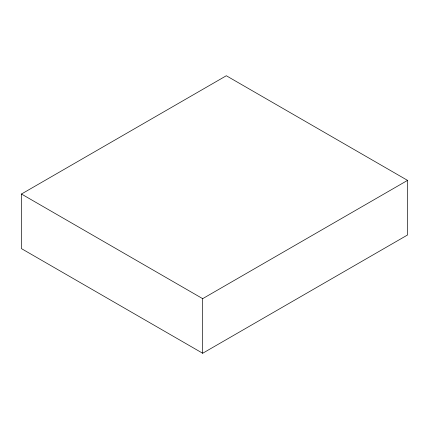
<?xml version="1.0" encoding="UTF-8"?>
<svg xmlns="http://www.w3.org/2000/svg" width="429" height="429" viewBox="0 0 429 429"><rect width="100%" height="100%" fill="white"/><g stroke="black" fill="none" stroke-linecap="round" stroke-linejoin="round"><path stroke-width="0.64" d="M21.45 194.026L226.319 75.745L407.55 180.378L407.55 234.974L202.681 353.255L21.45 248.622L21.45 194.026L202.681 298.659L407.55 180.378M202.681 298.659L202.681 353.255"/></g></svg>
